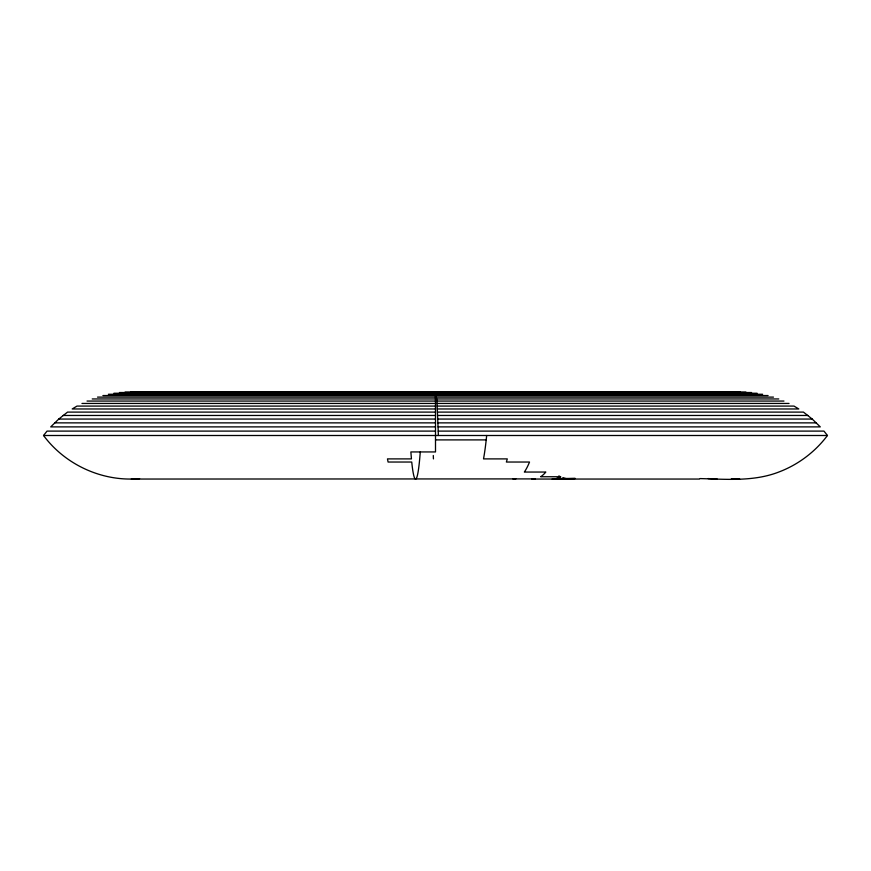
<?xml version="1.0" encoding="UTF-8"?>
<svg xmlns="http://www.w3.org/2000/svg" width="871" height="871" viewBox="0 0 871 871"><rect width="100%" height="100%" fill="white"/><g stroke="black" fill="none" stroke-linecap="round" stroke-linejoin="round"><path stroke-width="1.31" d="M515.85 478.908L131.303 479.05C97.334 479.431 63.779 462.795 43.55 435.5L47.034 431.101L435.5 431.101M420.268 451.94A108.864 7.12 90 0 1 411.743 462.033L388.085 462.033L387.475 458.897L411.439 458.897L410.862 451.94L435.5 451.94L435.5 391.95L436.926 401.063L438.233 431.101L823.966 431.101L827.45 435.5C815.104 451.962 798.021 464.787 778.772 472.049C753.763 481.75 726.294 479.246 700.121 478.582M435.5 412.103L67.546 412.103L58.76 419.06L50.725 426.888L435.5 426.888M531.691 478.908L535.295 478.908L512.954 478.908L514.402 479.05M139.61 478.647L131.303 479.05M552.16 479.05L575.285 478.473L556.449 478.473L560.684 476.742L540.651 476.742A108.864 34.992 90 0 0 545.845 472.049L524.342 472.049A108.864 28.177 -90 0 0 529.524 462.033L506.378 462.033L507.281 458.897L483.525 458.897A108.864 14.208 90 0 0 486.66 435.5M130.65 391.95L740.35 391.95M125.043 392.092L745.957 392.092M119.447 392.527L435.5 392.527M435.87 392.527L751.553 392.527M113.883 393.246L435.5 393.246M436.044 393.246L757.117 393.246M108.374 394.258L435.5 394.258M436.229 394.258L762.626 394.258M102.909 395.543L435.5 395.543M436.404 395.543L768.091 395.543M97.53 397.111L435.5 397.111M436.578 397.111L773.47 397.111M92.228 398.951L435.5 398.951M436.752 398.951L778.772 398.951M87.035 401.063L435.5 401.063M436.926 401.063L783.965 401.063M81.961 403.447L435.5 403.447M437.09 403.447L789.039 403.447M435.5 406.082L77.007 406.082L72.206 408.967L435.5 408.967M437.253 406.082L793.993 406.082L798.794 408.967L437.416 408.967M437.569 412.103L803.454 412.103L812.24 419.06L820.275 426.888L438.113 426.888M63.06 415.467L435.5 415.467M437.71 415.467L807.94 415.467M58.76 419.06L435.5 419.06M437.852 419.06L812.24 419.06M54.644 422.87L435.5 422.87M437.982 422.87L816.356 422.87M43.55 435.5L827.45 435.5M435.5 439.899L486.356 439.899M533.488 479.05L699.511 479.05M739.697 479.05L731.39 478.647M717.149 479.05L708.09 478.582M433.29 455.5L433.431 458.897M438.233 431.101L438.353 435.5M570.331 479.05A108.864 48.155 90 0 1 562.916 477.754M560.478 476.742A108.864 48.155 90 0 1 558.866 475.914"/></g></svg>
